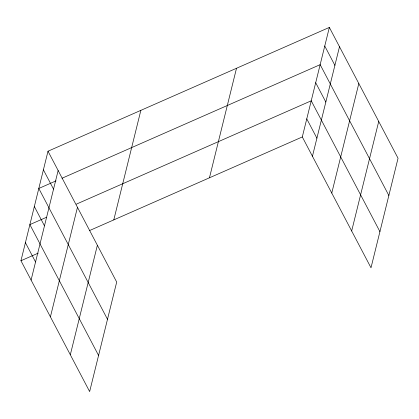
<?xml version="1.0" encoding="UTF-8"?>
<svg xmlns="http://www.w3.org/2000/svg" width="419" height="419" viewBox="0 0 419 419"><rect width="100%" height="100%" fill="white"/><g stroke="black" fill="none" stroke-linecap="round" stroke-linejoin="round"><path stroke-width="0.63" d="M48.002 151.217L116.697 282.055L89.645 391.587L20.95 260.744L48.002 151.217L329.355 27.413L398.05 158.256L370.998 267.783L302.303 136.945L329.355 27.413M31.09 280.054L58.141 170.523M50.411 316.858L77.463 207.332M70.319 354.778L97.376 245.251M113.795 219.891L140.852 110.359M209.458 177.797L236.51 68.271M312.443 156.25L339.495 46.724M331.764 193.059L358.816 83.528M351.672 230.979L378.729 121.452M56.067 180.861L38.805 188.456L107.5 319.299M62.017 178.243L320.158 64.652L388.853 195.495M46.54 217.267L29.88 224.6L98.57 355.443M76.3 204.173L311.233 100.801L379.923 231.639M20.95 260.744L38.208 253.149M89.394 230.628L302.303 136.945M324.756 46.032L334.896 65.343M315.696 82.726L325.83 102.037M306.766 118.87L316.905 138.181M43.403 169.836L53.543 189.147M34.342 206.525L44.477 225.836M25.412 242.669L35.552 261.98"/></g></svg>
